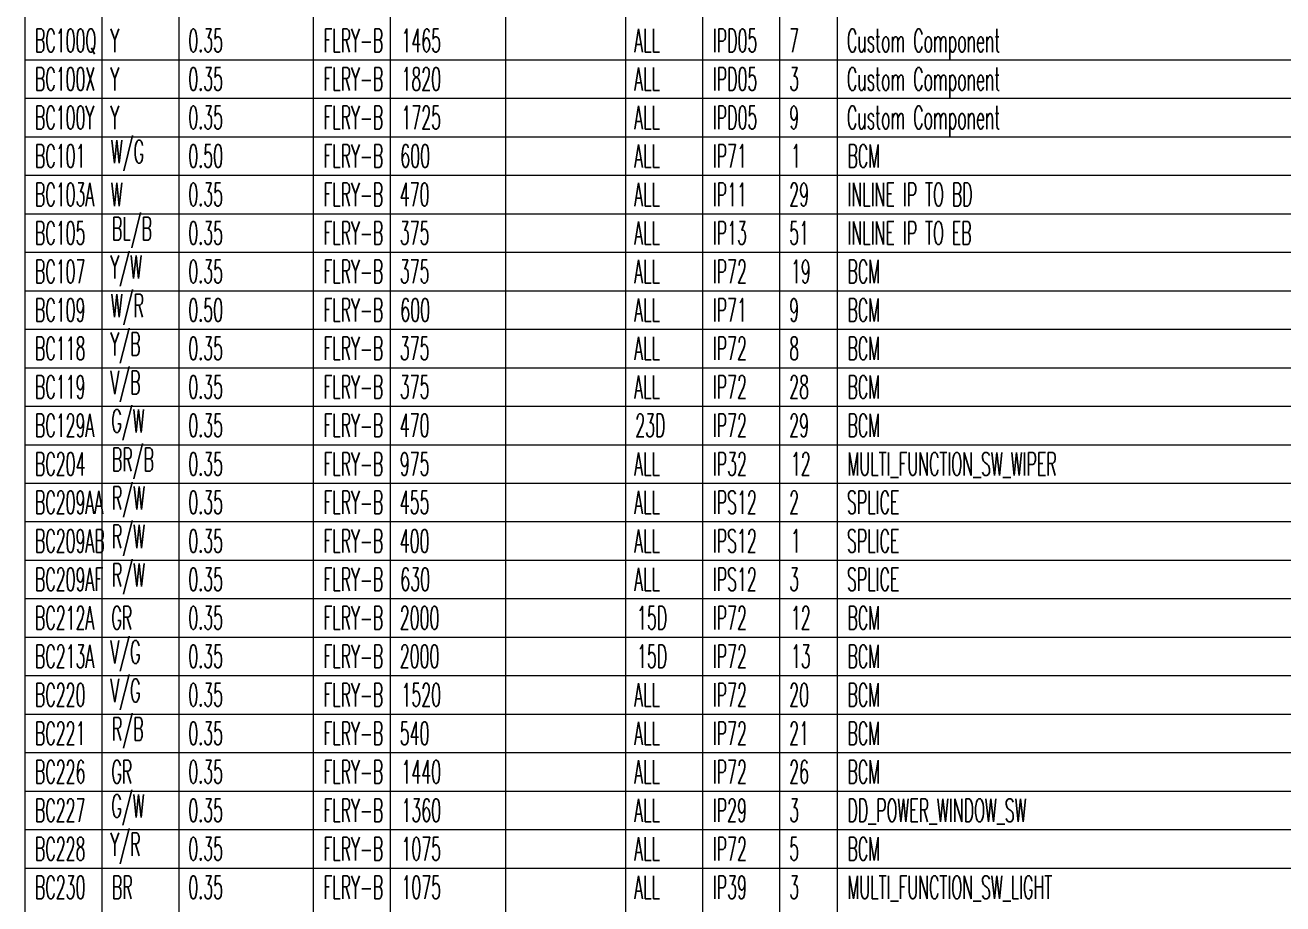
# Model space of a CAD drawing. Header units: inches. Extents: x 47316 to 59086, y 3141 to 11743.
# Drawn here: x 54764.1 to 54927.5, y 8535.6 to 8649.7 of the extents above; entities that cross this region are included whole.
import ezdxf

# ---------------------------------------------------------------- set-up
doc = ezdxf.new("R2010")
doc.units = ezdxf.units.IN
doc.header["$MEASUREMENT"] = 0
doc.styles.get("Standard").update_dxf_attribs({"font": ''})
doc.styles.get('Standard').set_extended_font_data('SimSun')

msp = doc.modelspace()

# ---------------------------------------------------------------- linework, layer by layer
at = {"color": 0, "linetype": 'Continuous', "lineweight": 15}
for p, q in [((54764.1, 8425.24), (54764.1, 8930.24)), ((54774.1, 8425.24), (54774.1, 8930.24)), ((54784.1, 8425.24), (54784.1, 8930.24)), ((54801.57, 8425.24), (54801.57, 8930.24)), ((54811.57, 8425.24), (54811.57, 8930.24)), ((54826.57, 8425.24), (54826.57, 8930.24)), ((54842.17, 8425.24), (54842.17, 8930.24)), ((54852.17, 8425.24), (54852.17, 8930.24)), ((54862.17, 8425.24), (54862.17, 8930.24)), ((54869.67, 8425.24), (54869.67, 8930.24)), ((54764.1, 8645.24), (55090.95, 8645.24)), ((54764.1, 8640.24), (55090.95, 8640.24)), ((54764.1, 8635.24), (55090.95, 8635.24)), ((54764.1, 8630.24), (55090.95, 8630.24)), ((54764.1, 8625.24), (55090.95, 8625.24)), ((54764.1, 8620.24), (55090.95, 8620.24)), ((54764.1, 8615.24), (55090.95, 8615.24)), ((54764.1, 8610.24), (55090.95, 8610.24)), ((54764.1, 8605.24), (55090.95, 8605.24)), ((54764.1, 8600.24), (55090.95, 8600.24)), ((54764.1, 8595.24), (55090.95, 8595.24)), ((54764.1, 8590.24), (55090.95, 8590.24)), ((54764.1, 8585.24), (55090.95, 8585.24)), ((54764.1, 8580.24), (55090.95, 8580.24)), ((54764.1, 8575.24), (55090.95, 8575.24)), ((54764.1, 8570.24), (55090.95, 8570.24)), ((54764.1, 8565.24), (55090.95, 8565.24)), ((54764.1, 8560.24), (55090.95, 8560.24)), ((54764.1, 8555.24), (55090.95, 8555.24)), ((54764.1, 8550.24), (55090.95, 8550.24)), ((54764.1, 8545.24), (55090.95, 8545.24)), ((54764.1, 8540.24), (55090.95, 8540.24))]:
    msp.add_line(p, q, dxfattribs=at)

# ---------------------------------------------------------------- texts
at = {"color": 7, "linetype": 'Continuous', "lineweight": 15, "char_height": 3, "attachment_point": 1}
for s, insert, width in [('\\Fromans.shx;\\W0.5000000000;\\T1.0000000000;\\o\\lBC100Q', (54765.38, 8649.24), 8.8571), ('\\Fromans.shx;\\W0.5000000000;\\T1.0000000000;\\o\\lY', (54775.17, 8649.24), 1.2857), ('\\Fromans.shx;\\W0.5000000000;\\T1.0000000000;\\o\\l0.35', (54785.31, 8649.24), 5), ('\\Fromans.shx;\\W0.5000000000;\\T1.0000000000;\\o\\lFLRY-B', (54802.85, 8649.24), 8.6429), ('\\Fromans.shx;\\W0.5000000000;\\T1.0000000000;\\o\\l1465', (54813, 8649.24), 5.7143), ('\\Fromans.shx;\\W0.5000000000;\\T1.0000000000;\\o\\lALL', (54843.24, 8649.24), 3.7143), ('\\Fromans.shx;\\W0.5000000000;\\T1.0000000000;\\o\\lIPD05', (54853.45, 8649.24), 6.4286), ('\\Fromans.shx;\\W0.5000000000;\\T1.0000000000;\\o\\l7', (54863.38, 8649.24), 1.4286), ('\\Fromans.shx;\\W0.5000000000;\\T1.0000000000;\\o\\lCustom Component', (54870.88, 8649.24), 22.5), ('\\Fromans.shx;\\W0.5000000000;\\T1.0000000000;\\o\\lBC100X', (54765.38, 8644.24), 8.7143), ('\\Fromans.shx;\\W0.5000000000;\\T1.0000000000;\\o\\lY', (54775.17, 8644.24), 1.2857), ('\\Fromans.shx;\\W0.5000000000;\\T1.0000000000;\\o\\l0.35', (54785.31, 8644.24), 5), ('\\Fromans.shx;\\W0.5000000000;\\T1.0000000000;\\o\\lFLRY-B', (54802.85, 8644.24), 8.6429), ('\\Fromans.shx;\\W0.5000000000;\\T1.0000000000;\\o\\l1820', (54813, 8644.24), 5.7143), ('\\Fromans.shx;\\W0.5000000000;\\T1.0000000000;\\o\\lALL', (54843.24, 8644.24), 3.7143), ('\\Fromans.shx;\\W0.5000000000;\\T1.0000000000;\\o\\lIPD05', (54853.45, 8644.24), 6.4286), ('\\Fromans.shx;\\W0.5000000000;\\T1.0000000000;\\o\\l3', (54863.38, 8644.24), 1.4286), ('\\Fromans.shx;\\W0.5000000000;\\T1.0000000000;\\o\\lCustom Component', (54870.88, 8644.24), 22.5), ('\\Fromans.shx;\\W0.5000000000;\\T1.0000000000;\\o\\lBC100Y', (54765.38, 8639.24), 8.5714), ('\\Fromans.shx;\\W0.5000000000;\\T1.0000000000;\\o\\lY', (54775.17, 8639.24), 1.2857), ('\\Fromans.shx;\\W0.5000000000;\\T1.0000000000;\\o\\l0.35', (54785.31, 8639.24), 5), ('\\Fromans.shx;\\W0.5000000000;\\T1.0000000000;\\o\\lFLRY-B', (54802.85, 8639.24), 8.6429), ('\\Fromans.shx;\\W0.5000000000;\\T1.0000000000;\\o\\l1725', (54813, 8639.24), 5.7143), ('\\Fromans.shx;\\W0.5000000000;\\T1.0000000000;\\o\\lALL', (54843.24, 8639.24), 3.7143), ('\\Fromans.shx;\\W0.5000000000;\\T1.0000000000;\\o\\lIPD05', (54853.45, 8639.24), 6.4286), ('\\Fromans.shx;\\W0.5000000000;\\T1.0000000000;\\o\\l9', (54863.38, 8639.24), 1.4286), ('\\Fromans.shx;\\W0.5000000000;\\T1.0000000000;\\o\\lCustom Component', (54870.88, 8639.24), 22.5), ('\\Fromans.shx;\\W0.5000000000;\\T1.0000000000;\\o\\lW/G', (54775.24, 8634.81), 4.7857), ('\\Fromans.shx;\\W0.5000000000;\\T1.0000000000;\\o\\lBC101', (54765.38, 8634.24), 7.2857), ('\\Fromans.shx;\\W0.5000000000;\\T1.0000000000;\\o\\l0.50', (54785.31, 8634.24), 5), ('\\Fromans.shx;\\W0.5000000000;\\T1.0000000000;\\o\\lFLRY-B', (54802.85, 8634.24), 8.6429), ('\\Fromans.shx;\\W0.5000000000;\\T1.0000000000;\\o\\l600', (54812.85, 8634.24), 4.2857), ('\\Fromans.shx;\\W0.5000000000;\\T1.0000000000;\\o\\lALL', (54843.24, 8634.24), 3.7143), ('\\Fromans.shx;\\W0.5000000000;\\T1.0000000000;\\o\\lIP71', (54853.45, 8634.24), 4.9286), ('\\Fromans.shx;\\W0.5000000000;\\T1.0000000000;\\o\\l1', (54863.6, 8634.24), 1.4286), ('\\Fromans.shx;\\W0.5000000000;\\T1.0000000000;\\o\\lBCM', (54870.95, 8634.24), 4.7143), ('\\Fromans.shx;\\W0.5000000000;\\T1.0000000000;\\o\\lBC103A', (54765.38, 8629.24), 8.5714), ('\\Fromans.shx;\\W0.5000000000;\\T1.0000000000;\\o\\lW', (54775.24, 8629.24), 1.7143), ('\\Fromans.shx;\\W0.5000000000;\\T1.0000000000;\\o\\l0.35', (54785.31, 8629.24), 5), ('\\Fromans.shx;\\W0.5000000000;\\T1.0000000000;\\o\\lFLRY-B', (54802.85, 8629.24), 8.6429), ('\\Fromans.shx;\\W0.5000000000;\\T1.0000000000;\\o\\l470', (54812.78, 8629.24), 4.2857), ('\\Fromans.shx;\\W0.5000000000;\\T1.0000000000;\\o\\lALL', (54843.24, 8629.24), 3.7143), ('\\Fromans.shx;\\W0.5000000000;\\T1.0000000000;\\o\\lIP11', (54853.45, 8629.24), 4.9286), ('\\Fromans.shx;\\W0.5000000000;\\T1.0000000000;\\o\\l29', (54863.38, 8629.24), 2.8571), ('\\Fromans.shx;\\W0.5000000000;\\T1.0000000000;\\o\\lINLINE IP TO BD', (54870.95, 8629.24), 19.1429), ('\\Fromans.shx;\\W0.5000000000;\\T1.0000000000;\\o\\lBC105', (54765.38, 8624.24), 7.2857), ('\\Fromans.shx;\\W0.5000000000;\\T1.0000000000;\\o\\lBL/B', (54775.38, 8624.81), 5.7857), ('\\Fromans.shx;\\W0.5000000000;\\T1.0000000000;\\o\\l0.35', (54785.31, 8624.24), 5), ('\\Fromans.shx;\\W0.5000000000;\\T1.0000000000;\\o\\lFLRY-B', (54802.85, 8624.24), 8.6429), ('\\Fromans.shx;\\W0.5000000000;\\T1.0000000000;\\o\\l375', (54812.78, 8624.24), 4.2857), ('\\Fromans.shx;\\W0.5000000000;\\T1.0000000000;\\o\\lALL', (54843.24, 8624.24), 3.7143), ('\\Fromans.shx;\\W0.5000000000;\\T1.0000000000;\\o\\lIP13', (54853.45, 8624.24), 4.9286), ('\\Fromans.shx;\\W0.5000000000;\\T1.0000000000;\\o\\l51', (54863.38, 8624.24), 2.8571), ('\\Fromans.shx;\\W0.5000000000;\\T1.0000000000;\\o\\lINLINE IP TO EB', (54870.95, 8624.24), 19), ('\\Fromans.shx;\\W0.5000000000;\\T1.0000000000;\\o\\lBC107', (54765.38, 8619.24), 7.2857), ('\\Fromans.shx;\\W0.5000000000;\\T1.0000000000;\\o\\lY/W', (54775.17, 8619.81), 4.5714), ('\\Fromans.shx;\\W0.5000000000;\\T1.0000000000;\\o\\l0.35', (54785.31, 8619.24), 5), ('\\Fromans.shx;\\W0.5000000000;\\T1.0000000000;\\o\\lFLRY-B', (54802.85, 8619.24), 8.6429), ('\\Fromans.shx;\\W0.5000000000;\\T1.0000000000;\\o\\l375', (54812.78, 8619.24), 4.2857), ('\\Fromans.shx;\\W0.5000000000;\\T1.0000000000;\\o\\lALL', (54843.24, 8619.24), 3.7143), ('\\Fromans.shx;\\W0.5000000000;\\T1.0000000000;\\o\\lIP72', (54853.45, 8619.24), 4.9286), ('\\Fromans.shx;\\W0.5000000000;\\T1.0000000000;\\o\\l19', (54863.6, 8619.24), 2.8571), ('\\Fromans.shx;\\W0.5000000000;\\T1.0000000000;\\o\\lBCM', (54870.95, 8619.24), 4.7143), ('\\Fromans.shx;\\W0.5000000000;\\T1.0000000000;\\o\\lBC109', (54765.38, 8614.24), 7.2857), ('\\Fromans.shx;\\W0.5000000000;\\T1.0000000000;\\o\\lW/R', (54775.24, 8614.81), 4.7857), ('\\Fromans.shx;\\W0.5000000000;\\T1.0000000000;\\o\\l0.50', (54785.31, 8614.24), 5), ('\\Fromans.shx;\\W0.5000000000;\\T1.0000000000;\\o\\lFLRY-B', (54802.85, 8614.24), 8.6429), ('\\Fromans.shx;\\W0.5000000000;\\T1.0000000000;\\o\\l600', (54812.85, 8614.24), 4.2857), ('\\Fromans.shx;\\W0.5000000000;\\T1.0000000000;\\o\\lALL', (54843.24, 8614.24), 3.7143), ('\\Fromans.shx;\\W0.5000000000;\\T1.0000000000;\\o\\lIP71', (54853.45, 8614.24), 4.9286), ('\\Fromans.shx;\\W0.5000000000;\\T1.0000000000;\\o\\l9', (54863.38, 8614.24), 1.4286), ('\\Fromans.shx;\\W0.5000000000;\\T1.0000000000;\\o\\lBCM', (54870.95, 8614.24), 4.7143), ('\\Fromans.shx;\\W0.5000000000;\\T1.0000000000;\\o\\lBC118', (54765.38, 8609.24), 7.2857), ('\\Fromans.shx;\\W0.5000000000;\\T1.0000000000;\\o\\lY/B', (54775.17, 8609.81), 4.3571), ('\\Fromans.shx;\\W0.5000000000;\\T1.0000000000;\\o\\l0.35', (54785.31, 8609.24), 5), ('\\Fromans.shx;\\W0.5000000000;\\T1.0000000000;\\o\\lFLRY-B', (54802.85, 8609.24), 8.6429), ('\\Fromans.shx;\\W0.5000000000;\\T1.0000000000;\\o\\l375', (54812.78, 8609.24), 4.2857), ('\\Fromans.shx;\\W0.5000000000;\\T1.0000000000;\\o\\lALL', (54843.24, 8609.24), 3.7143), ('\\Fromans.shx;\\W0.5000000000;\\T1.0000000000;\\o\\lIP72', (54853.45, 8609.24), 4.9286), ('\\Fromans.shx;\\W0.5000000000;\\T1.0000000000;\\o\\l8', (54863.38, 8609.24), 1.4286), ('\\Fromans.shx;\\W0.5000000000;\\T1.0000000000;\\o\\lBCM', (54870.95, 8609.24), 4.7143), ('\\Fromans.shx;\\W0.5000000000;\\T1.0000000000;\\o\\lV/B', (54775.17, 8604.81), 4.3571), ('\\Fromans.shx;\\W0.5000000000;\\T1.0000000000;\\o\\lBC119', (54765.38, 8604.24), 7.2857), ('\\Fromans.shx;\\W0.5000000000;\\T1.0000000000;\\o\\l0.35', (54785.31, 8604.24), 5), ('\\Fromans.shx;\\W0.5000000000;\\T1.0000000000;\\o\\lFLRY-B', (54802.85, 8604.24), 8.6429), ('\\Fromans.shx;\\W0.5000000000;\\T1.0000000000;\\o\\l375', (54812.78, 8604.24), 4.2857), ('\\Fromans.shx;\\W0.5000000000;\\T1.0000000000;\\o\\lALL', (54843.24, 8604.24), 3.7143), ('\\Fromans.shx;\\W0.5000000000;\\T1.0000000000;\\o\\lIP72', (54853.45, 8604.24), 4.9286), ('\\Fromans.shx;\\W0.5000000000;\\T1.0000000000;\\o\\l28', (54863.38, 8604.24), 2.8571), ('\\Fromans.shx;\\W0.5000000000;\\T1.0000000000;\\o\\lBCM', (54870.95, 8604.24), 4.7143), ('\\Fromans.shx;\\W0.5000000000;\\T1.0000000000;\\o\\lG/W', (54775.31, 8599.81), 4.7857), ('\\Fromans.shx;\\W0.5000000000;\\T1.0000000000;\\o\\lBC129A', (54765.38, 8599.24), 8.5714), ('\\Fromans.shx;\\W0.5000000000;\\T1.0000000000;\\o\\l0.35', (54785.31, 8599.24), 5), ('\\Fromans.shx;\\W0.5000000000;\\T1.0000000000;\\o\\lFLRY-B', (54802.85, 8599.24), 8.6429), ('\\Fromans.shx;\\W0.5000000000;\\T1.0000000000;\\o\\l470', (54812.78, 8599.24), 4.2857), ('\\Fromans.shx;\\W0.5000000000;\\T1.0000000000;\\o\\l23D', (54843.38, 8599.24), 4.3571), ('\\Fromans.shx;\\W0.5000000000;\\T1.0000000000;\\o\\lIP72', (54853.45, 8599.24), 4.9286), ('\\Fromans.shx;\\W0.5000000000;\\T1.0000000000;\\o\\l29', (54863.38, 8599.24), 2.8571), ('\\Fromans.shx;\\W0.5000000000;\\T1.0000000000;\\o\\lBCM', (54870.95, 8599.24), 4.7143), ('\\Fromans.shx;\\W0.5000000000;\\T1.0000000000;\\o\\lBR/B', (54775.38, 8594.81), 6.0714), ('\\Fromans.shx;\\W0.5000000000;\\T1.0000000000;\\o\\lBC204', (54765.38, 8594.24), 7.2857), ('\\Fromans.shx;\\W0.5000000000;\\T1.0000000000;\\o\\l0.35', (54785.31, 8594.24), 5), ('\\Fromans.shx;\\W0.5000000000;\\T1.0000000000;\\o\\lFLRY-B', (54802.85, 8594.24), 8.6429), ('\\Fromans.shx;\\W0.5000000000;\\T1.0000000000;\\o\\l975', (54812.78, 8594.24), 4.2857), ('\\Fromans.shx;\\W0.5000000000;\\T1.0000000000;\\o\\lALL', (54843.24, 8594.24), 3.7143), ('\\Fromans.shx;\\W0.5000000000;\\T1.0000000000;\\o\\lIP32', (54853.45, 8594.24), 4.9286), ('\\Fromans.shx;\\W0.5000000000;\\T1.0000000000;\\o\\l12', (54863.6, 8594.24), 2.8571), ('\\Fromans.shx;\\W0.5000000000;\\T1.0000000000;\\o\\lMULTI_FUNCTION_SW_WIPER', (54870.95, 8594.24), 31.9286), ('\\Fromans.shx;\\W0.5000000000;\\T1.0000000000;\\o\\lR/W', (54775.38, 8589.81), 4.7857), ('\\Fromans.shx;\\W0.5000000000;\\T1.0000000000;\\o\\lBC209AA', (54765.38, 8589.24), 9.8571), ('\\Fromans.shx;\\W0.5000000000;\\T1.0000000000;\\o\\l0.35', (54785.31, 8589.24), 5), ('\\Fromans.shx;\\W0.5000000000;\\T1.0000000000;\\o\\lFLRY-B', (54802.85, 8589.24), 8.6429), ('\\Fromans.shx;\\W0.5000000000;\\T1.0000000000;\\o\\l455', (54812.78, 8589.24), 4.2857), ('\\Fromans.shx;\\W0.5000000000;\\T1.0000000000;\\o\\lALL', (54843.24, 8589.24), 3.7143), ('\\Fromans.shx;\\W0.5000000000;\\T1.0000000000;\\o\\lIPS12', (54853.45, 8589.24), 6.3571), ('\\Fromans.shx;\\W0.5000000000;\\T1.0000000000;\\o\\l2', (54863.38, 8589.24), 1.4286), ('\\Fromans.shx;\\W0.5000000000;\\T1.0000000000;\\o\\lSPLICE', (54870.88, 8589.24), 7.5714), ('\\Fromans.shx;\\W0.5000000000;\\T1.0000000000;\\o\\lR/W', (54775.38, 8584.81), 4.7857), ('\\Fromans.shx;\\W0.5000000000;\\T1.0000000000;\\o\\lBC209AB', (54765.38, 8584.24), 10.0714), ('\\Fromans.shx;\\W0.5000000000;\\T1.0000000000;\\o\\l0.35', (54785.31, 8584.24), 5), ('\\Fromans.shx;\\W0.5000000000;\\T1.0000000000;\\o\\lFLRY-B', (54802.85, 8584.24), 8.6429), ('\\Fromans.shx;\\W0.5000000000;\\T1.0000000000;\\o\\l400', (54812.78, 8584.24), 4.2857), ('\\Fromans.shx;\\W0.5000000000;\\T1.0000000000;\\o\\lALL', (54843.24, 8584.24), 3.7143), ('\\Fromans.shx;\\W0.5000000000;\\T1.0000000000;\\o\\lIPS12', (54853.45, 8584.24), 6.3571), ('\\Fromans.shx;\\W0.5000000000;\\T1.0000000000;\\o\\l1', (54863.6, 8584.24), 1.4286), ('\\Fromans.shx;\\W0.5000000000;\\T1.0000000000;\\o\\lSPLICE', (54870.88, 8584.24), 7.5714), ('\\Fromans.shx;\\W0.5000000000;\\T1.0000000000;\\o\\lR/W', (54775.38, 8579.81), 4.7857), ('\\Fromans.shx;\\W0.5000000000;\\T1.0000000000;\\o\\lBC209AF', (54765.38, 8579.24), 9.8571), ('\\Fromans.shx;\\W0.5000000000;\\T1.0000000000;\\o\\l0.35', (54785.31, 8579.24), 5), ('\\Fromans.shx;\\W0.5000000000;\\T1.0000000000;\\o\\lFLRY-B', (54802.85, 8579.24), 8.6429), ('\\Fromans.shx;\\W0.5000000000;\\T1.0000000000;\\o\\l630', (54812.85, 8579.24), 4.2857), ('\\Fromans.shx;\\W0.5000000000;\\T1.0000000000;\\o\\lALL', (54843.24, 8579.24), 3.7143), ('\\Fromans.shx;\\W0.5000000000;\\T1.0000000000;\\o\\lIPS12', (54853.45, 8579.24), 6.3571), ('\\Fromans.shx;\\W0.5000000000;\\T1.0000000000;\\o\\l3', (54863.38, 8579.24), 1.4286), ('\\Fromans.shx;\\W0.5000000000;\\T1.0000000000;\\o\\lSPLICE', (54870.88, 8579.24), 7.5714), ('\\Fromans.shx;\\W0.5000000000;\\T1.0000000000;\\o\\lBC212A', (54765.38, 8574.24), 8.5714), ('\\Fromans.shx;\\W0.5000000000;\\T1.0000000000;\\o\\lGR', (54775.31, 8574.24), 3), ('\\Fromans.shx;\\W0.5000000000;\\T1.0000000000;\\o\\l0.35', (54785.31, 8574.24), 5), ('\\Fromans.shx;\\W0.5000000000;\\T1.0000000000;\\o\\lFLRY-B', (54802.85, 8574.24), 8.6429), ('\\Fromans.shx;\\W0.5000000000;\\T1.0000000000;\\o\\l2000', (54812.78, 8574.24), 5.7143), ('\\Fromans.shx;\\W0.5000000000;\\T1.0000000000;\\o\\l15D', (54843.6, 8574.24), 4.3571), ('\\Fromans.shx;\\W0.5000000000;\\T1.0000000000;\\o\\lIP72', (54853.45, 8574.24), 4.9286), ('\\Fromans.shx;\\W0.5000000000;\\T1.0000000000;\\o\\l12', (54863.6, 8574.24), 2.8571), ('\\Fromans.shx;\\W0.5000000000;\\T1.0000000000;\\o\\lBCM', (54870.95, 8574.24), 4.7143), ('\\Fromans.shx;\\W0.5000000000;\\T1.0000000000;\\o\\lV/G', (54775.17, 8569.81), 4.3571), ('\\Fromans.shx;\\W0.5000000000;\\T1.0000000000;\\o\\lBC213A', (54765.38, 8569.24), 8.5714), ('\\Fromans.shx;\\W0.5000000000;\\T1.0000000000;\\o\\l0.35', (54785.31, 8569.24), 5), ('\\Fromans.shx;\\W0.5000000000;\\T1.0000000000;\\o\\lFLRY-B', (54802.85, 8569.24), 8.6429), ('\\Fromans.shx;\\W0.5000000000;\\T1.0000000000;\\o\\l2000', (54812.78, 8569.24), 5.7143), ('\\Fromans.shx;\\W0.5000000000;\\T1.0000000000;\\o\\l15D', (54843.6, 8569.24), 4.3571), ('\\Fromans.shx;\\W0.5000000000;\\T1.0000000000;\\o\\lIP72', (54853.45, 8569.24), 4.9286), ('\\Fromans.shx;\\W0.5000000000;\\T1.0000000000;\\o\\l13', (54863.6, 8569.24), 2.8571), ('\\Fromans.shx;\\W0.5000000000;\\T1.0000000000;\\o\\lBCM', (54870.95, 8569.24), 4.7143), ('\\Fromans.shx;\\W0.5000000000;\\T1.0000000000;\\o\\lV/G', (54775.17, 8564.81), 4.3571), ('\\Fromans.shx;\\W0.5000000000;\\T1.0000000000;\\o\\lBC220', (54765.38, 8564.24), 7.2857), ('\\Fromans.shx;\\W0.5000000000;\\T1.0000000000;\\o\\l0.35', (54785.31, 8564.24), 5), ('\\Fromans.shx;\\W0.5000000000;\\T1.0000000000;\\o\\lFLRY-B', (54802.85, 8564.24), 8.6429), ('\\Fromans.shx;\\W0.5000000000;\\T1.0000000000;\\o\\l1520', (54813, 8564.24), 5.7143), ('\\Fromans.shx;\\W0.5000000000;\\T1.0000000000;\\o\\lALL', (54843.24, 8564.24), 3.7143), ('\\Fromans.shx;\\W0.5000000000;\\T1.0000000000;\\o\\lIP72', (54853.45, 8564.24), 4.9286), ('\\Fromans.shx;\\W0.5000000000;\\T1.0000000000;\\o\\l20', (54863.38, 8564.24), 2.8571), ('\\Fromans.shx;\\W0.5000000000;\\T1.0000000000;\\o\\lBCM', (54870.95, 8564.24), 4.7143), ('\\Fromans.shx;\\W0.5000000000;\\T1.0000000000;\\o\\lR/B', (54775.38, 8559.81), 4.5714), ('\\Fromans.shx;\\W0.5000000000;\\T1.0000000000;\\o\\lBC221', (54765.38, 8559.24), 7.2857), ('\\Fromans.shx;\\W0.5000000000;\\T1.0000000000;\\o\\l0.35', (54785.31, 8559.24), 5), ('\\Fromans.shx;\\W0.5000000000;\\T1.0000000000;\\o\\lFLRY-B', (54802.85, 8559.24), 8.6429), ('\\Fromans.shx;\\W0.5000000000;\\T1.0000000000;\\o\\l540', (54812.78, 8559.24), 4.2857), ('\\Fromans.shx;\\W0.5000000000;\\T1.0000000000;\\o\\lALL', (54843.24, 8559.24), 3.7143), ('\\Fromans.shx;\\W0.5000000000;\\T1.0000000000;\\o\\lIP72', (54853.45, 8559.24), 4.9286), ('\\Fromans.shx;\\W0.5000000000;\\T1.0000000000;\\o\\l21', (54863.38, 8559.24), 2.8571), ('\\Fromans.shx;\\W0.5000000000;\\T1.0000000000;\\o\\lBCM', (54870.95, 8559.24), 4.7143), ('\\Fromans.shx;\\W0.5000000000;\\T1.0000000000;\\o\\lBC226', (54765.38, 8554.24), 7.2857), ('\\Fromans.shx;\\W0.5000000000;\\T1.0000000000;\\o\\lGR', (54775.31, 8554.24), 3), ('\\Fromans.shx;\\W0.5000000000;\\T1.0000000000;\\o\\l0.35', (54785.31, 8554.24), 5), ('\\Fromans.shx;\\W0.5000000000;\\T1.0000000000;\\o\\lFLRY-B', (54802.85, 8554.24), 8.6429), ('\\Fromans.shx;\\W0.5000000000;\\T1.0000000000;\\o\\l1440', (54813, 8554.24), 5.7143), ('\\Fromans.shx;\\W0.5000000000;\\T1.0000000000;\\o\\lALL', (54843.24, 8554.24), 3.7143), ('\\Fromans.shx;\\W0.5000000000;\\T1.0000000000;\\o\\lIP72', (54853.45, 8554.24), 4.9286), ('\\Fromans.shx;\\W0.5000000000;\\T1.0000000000;\\o\\l26', (54863.38, 8554.24), 2.8571), ('\\Fromans.shx;\\W0.5000000000;\\T1.0000000000;\\o\\lBCM', (54870.95, 8554.24), 4.7143), ('\\Fromans.shx;\\W0.5000000000;\\T1.0000000000;\\o\\lBC227', (54765.38, 8549.24), 7.2857), ('\\Fromans.shx;\\W0.5000000000;\\T1.0000000000;\\o\\lG/W', (54775.31, 8549.81), 4.7857), ('\\Fromans.shx;\\W0.5000000000;\\T1.0000000000;\\o\\l0.35', (54785.31, 8549.24), 5), ('\\Fromans.shx;\\W0.5000000000;\\T1.0000000000;\\o\\lFLRY-B', (54802.85, 8549.24), 8.6429), ('\\Fromans.shx;\\W0.5000000000;\\T1.0000000000;\\o\\l1360', (54813, 8549.24), 5.7143), ('\\Fromans.shx;\\W0.5000000000;\\T1.0000000000;\\o\\lALL', (54843.24, 8549.24), 3.7143), ('\\Fromans.shx;\\W0.5000000000;\\T1.0000000000;\\o\\lIP29', (54853.45, 8549.24), 4.9286), ('\\Fromans.shx;\\W0.5000000000;\\T1.0000000000;\\o\\l3', (54863.38, 8549.24), 1.4286), ('\\Fromans.shx;\\W0.5000000000;\\T1.0000000000;\\o\\lDD_POWER_WINDOW_SW', (54870.95, 8549.24), 27.5714), ('\\Fromans.shx;\\W0.5000000000;\\T1.0000000000;\\o\\lBC228', (54765.38, 8544.24), 7.2857), ('\\Fromans.shx;\\W0.5000000000;\\T1.0000000000;\\o\\lY/R', (54775.17, 8544.81), 4.3571), ('\\Fromans.shx;\\W0.5000000000;\\T1.0000000000;\\o\\l0.35', (54785.31, 8544.24), 5), ('\\Fromans.shx;\\W0.5000000000;\\T1.0000000000;\\o\\lFLRY-B', (54802.85, 8544.24), 8.6429), ('\\Fromans.shx;\\W0.5000000000;\\T1.0000000000;\\o\\l1075', (54813, 8544.24), 5.7143), ('\\Fromans.shx;\\W0.5000000000;\\T1.0000000000;\\o\\lALL', (54843.24, 8544.24), 3.7143), ('\\Fromans.shx;\\W0.5000000000;\\T1.0000000000;\\o\\lIP72', (54853.45, 8544.24), 4.9286), ('\\Fromans.shx;\\W0.5000000000;\\T1.0000000000;\\o\\l5', (54863.38, 8544.24), 1.4286), ('\\Fromans.shx;\\W0.5000000000;\\T1.0000000000;\\o\\lBCM', (54870.95, 8544.24), 4.7143), ('\\Fromans.shx;\\W0.5000000000;\\T1.0000000000;\\o\\lBC230', (54765.38, 8539.24), 7.2857), ('\\Fromans.shx;\\W0.5000000000;\\T1.0000000000;\\o\\lBR', (54775.38, 8539.24), 3), ('\\Fromans.shx;\\W0.5000000000;\\T1.0000000000;\\o\\l0.35', (54785.31, 8539.24), 5), ('\\Fromans.shx;\\W0.5000000000;\\T1.0000000000;\\o\\lFLRY-B', (54802.85, 8539.24), 8.6429), ('\\Fromans.shx;\\W0.5000000000;\\T1.0000000000;\\o\\l1075', (54813, 8539.24), 5.7143), ('\\Fromans.shx;\\W0.5000000000;\\T1.0000000000;\\o\\lALL', (54843.24, 8539.24), 3.7143), ('\\Fromans.shx;\\W0.5000000000;\\T1.0000000000;\\o\\lIP39', (54853.45, 8539.24), 4.9286), ('\\Fromans.shx;\\W0.5000000000;\\T1.0000000000;\\o\\l3', (54863.38, 8539.24), 1.4286), ('\\Fromans.shx;\\W0.5000000000;\\T1.0000000000;\\o\\lMULTI_FUNCTION_SW_LIGHT', (54870.95, 8539.24), 31.2857)]:
    msp.add_mtext(s, dxfattribs=dict(at, insert=insert, width=width))

doc.saveas('drawing.dxf')
